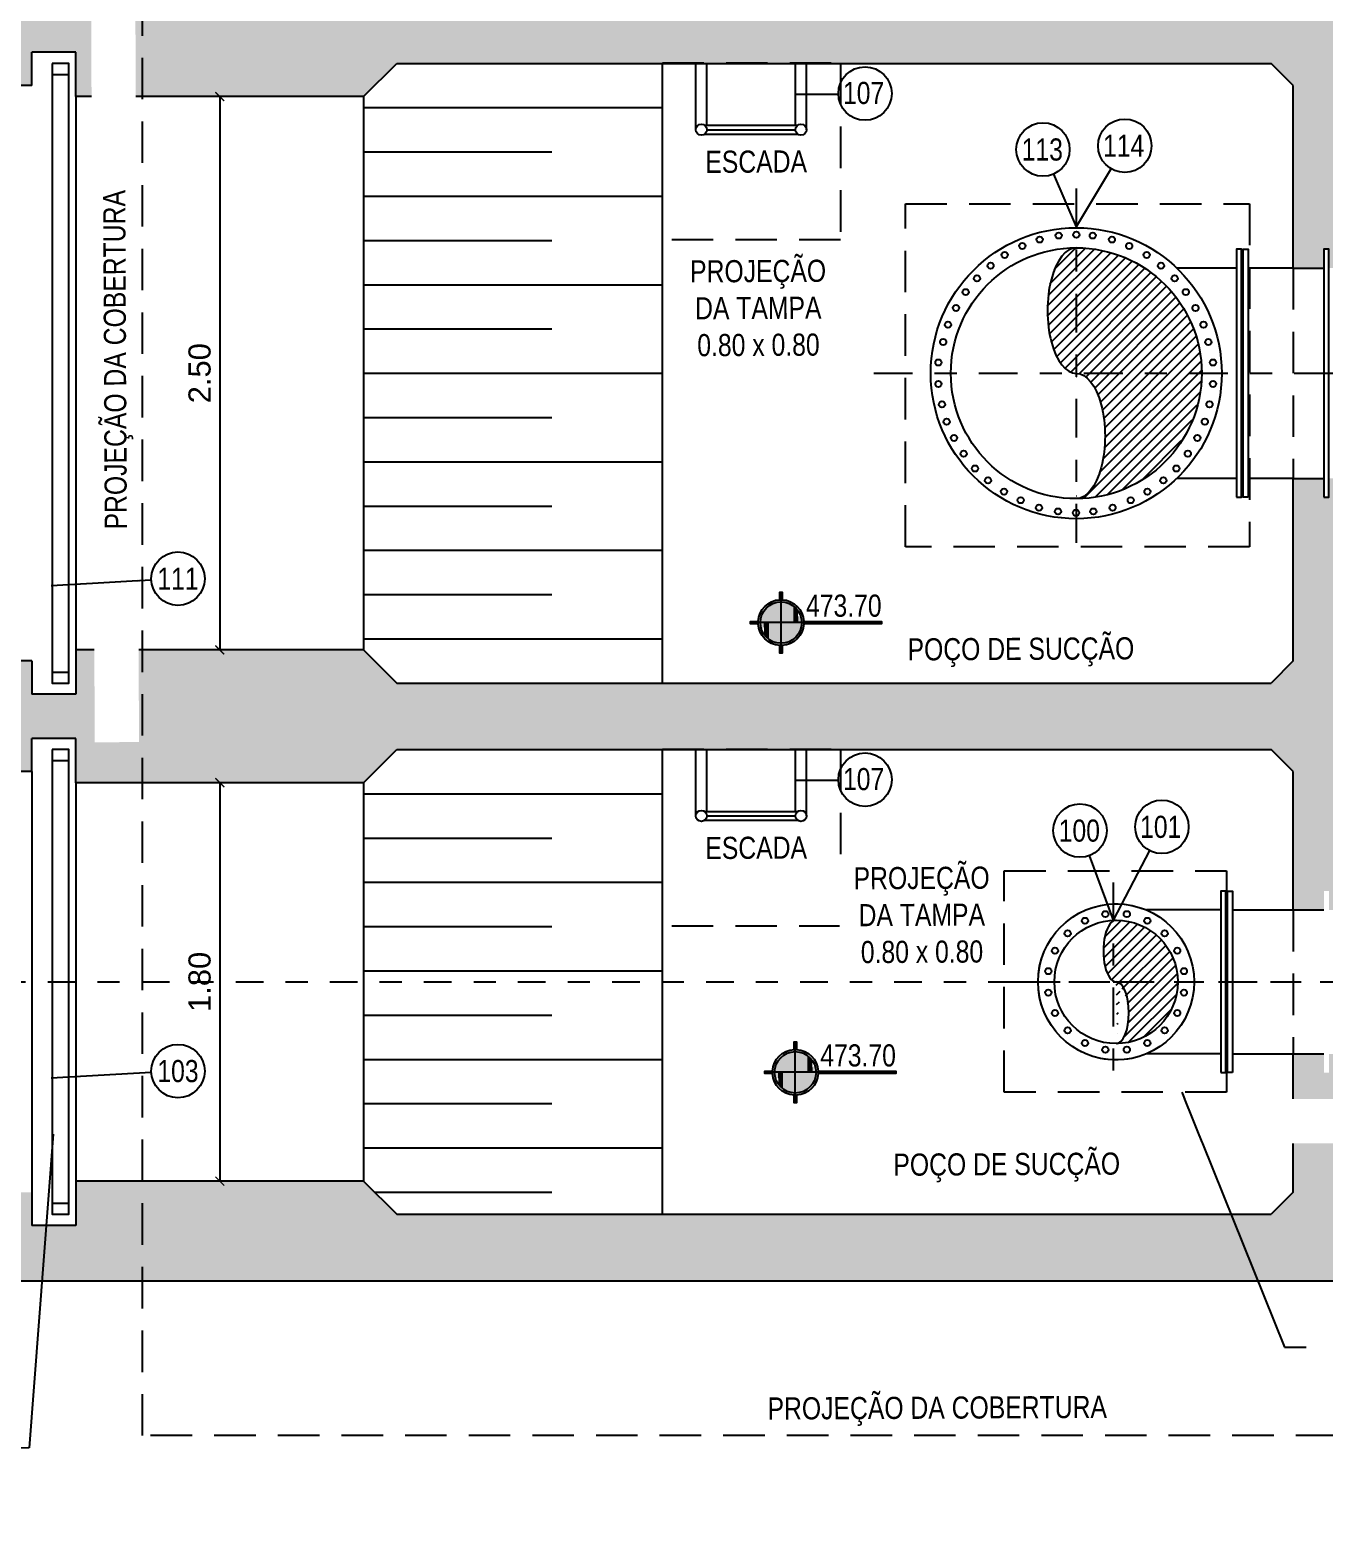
# Model space of a CAD drawing. Header units: feet. Extents: x 0 to 285175, y 0 to 9111378.
# Drawn here: x 285096.56 to 285102.41, y 9111365.27 to 9111372.08 of the extents above; entities that cross this region are included whole.
import ezdxf
from ezdxf import colors
from ezdxf.entities.mleader import LeaderData, LeaderLine
from ezdxf.enums import TextEntityAlignment as Align
from ezdxf.math import Vec2, Vec3

# ---------------------------------------------------------------- set-up
doc = ezdxf.new("R2010")
doc.units = ezdxf.units.FT
doc.header["$MEASUREMENT"] = 0
doc.linetypes.add('DASHDOT', pattern=[1, 0.5, -0.25, 0, -0.25])
doc.linetypes.add('HIDDEN', pattern=[0.375, 0.25, -0.125])
doc.layers.get('0').update_dxf_attribs({"linetype": 'CONTINUOUS'})
doc.layers.get('DEFPOINTS').update_dxf_attribs({"linetype": 'CONTINUOUS'})
for name, color, linetype in [('01', 1, 'CONTINUOUS'), ('01PROJ', 1, 'HIDDEN'), ('A-NIVEIS', 1, 'CONTINUOUS'), ('A-TEXTO', 2, 'CONTINUOUS'), ('EIXO', 1, 'DASHDOT'), ('H-SA-CONTORNO', 2, 'CONTINUOUS'), ('H-SA-DIM', 1, 'CONTINUOUS'), ('H-SA-EIXOS', 1, 'DASHDOT'), ('H-SA-ESTRUTURA (CORTE)', 5, 'CONTINUOUS'), ('H-SA-HTC CONCRETO', 253, 'CONTINUOUS'), ('H-SA-HTC ENCHIMENTO', 1, 'CONTINUOUS'), ('H-SA-TEXTO', 2, 'CONTINUOUS'), ('INDIC', 2, 'CONTINUOUS'), ('Top View-Ferro Fundido - JGS - K7(Esgoto)', 7, 'CONTINUOUS'), ('TUBULAÇÃO', 5, 'CONTINUOUS')]:
    doc.layers.add(name, color=color, linetype=linetype)
doc.styles.add('EGC_Arial_2.0mm', font='arial.ttf', dxfattribs={"width": 0.8, "height": 2})
doc.styles.get("Standard").update_dxf_attribs({"font": 'arial.ttf'})
doc.dimstyles.new('Copy of EGC_2.0mm', dxfattribs={"dimtxt": 0.1, "dimasz": 0.04, "dimexe": 0.04, "dimexo": 0.04, "dimgap": 0.04, "dimtad": 1, "dimzin": 1, "dimdsep": 46, "dimtxsty": 'Standard', "dimblk": 'ARCHTICK', "dimcen": 0, "dimclrd": 1, "dimclre": 1, "dimclrt": 2, "dimazin": 0, "dimtfac": 1, "dimtix": 1, "dimtmove": 1, "dimatfit": 3, "dimldrblk": 'NONE', "dimfxl": 0.002, "dimtolj": 1, "dimtzin": 0, "dimlwd": -1, "dimarcsym": 0})

# ---------------------------------------------------------------- blocks, each defined once
blk = doc.blocks.new('_ArchTick')
at = {"color": 0, "linetype": 'ByBlock', "const_width": 0.15}
blk.add_lwpolyline([(-0.5, -0.5), (0.5, 0.5)], dxfattribs=at)
blk = doc.blocks.new('*D1185')
at = {"layer": 'DEFPOINTS', "color": 0, "transparency": 16777216}
for p in [(285097.4176, 9111371.7792), (285097.4176, 9111369.2792), (285097.4176, 9111369.2792)]:
    blk.add_point(p, dxfattribs=at)
at = {"layer": 'H-SA-DIM', "color": 1, "transparency": 16777216}
blk.add_line((285097.4176, 9111371.7792), (285097.4176, 9111369.2792), dxfattribs=at)
at = {"layer": 'H-SA-DIM', "color": 1, "transparency": 16777216, "xscale": 0.04, "yscale": 0.04, "zscale": 0.04}
for p, rotation in [((285097.4176, 9111371.7792), 90), ((285097.4176, 9111369.2792), 270)]:
    blk.add_blockref('_ArchTick', p, dxfattribs=dict(at, rotation=rotation))
at = {"layer": 'H-SA-DIM', "color": 2, "transparency": 16777216, "insert": (285097.3266, 9111370.5292), "char_height": 0.1, "attachment_point": 5, "rotation": 90}
blk.add_mtext('\\A1;2.50', dxfattribs=at)
blk = doc.blocks.new('_None')
blk = doc.blocks.new('*D1201')
at = {"layer": 'DEFPOINTS', "color": 0, "transparency": 16777216}
for p in [(285097.4176, 9111368.6792), (285097.4176, 9111366.8792), (285097.4176, 9111366.8792)]:
    blk.add_point(p, dxfattribs=at)
at = {"layer": 'H-SA-DIM', "color": 1, "transparency": 16777216}
blk.add_line((285097.4176, 9111368.6792), (285097.4176, 9111366.8792), dxfattribs=at)
at = {"layer": 'H-SA-DIM', "color": 1, "transparency": 16777216, "xscale": 0.04, "yscale": 0.04, "zscale": 0.04}
for p, rotation in [((285097.4176, 9111368.6792), 90), ((285097.4176, 9111366.8792), 270)]:
    blk.add_blockref('_ArchTick', p, dxfattribs=dict(at, rotation=rotation))
at = {"layer": 'H-SA-DIM', "color": 2, "transparency": 16777216, "insert": (285097.3266, 9111367.7792), "char_height": 0.1, "attachment_point": 5, "rotation": 90}
blk.add_mtext('\\A1;1.80', dxfattribs=at)
blk = doc.blocks.new('*U1305')
at = {"true_color": 0xffffff}
h = blk.add_hatch(color=7, dxfattribs=at)
h.dxf.hatch_style = 1
edge = h.paths.add_edge_path()
edge.add_arc((0, 0), 2.07, 92.7623, 177.2377, ccw=False)
edge.add_line((-0.1, 2.07), (-0.1, 2.75))
edge.add_line((-0.1, 2.75), (0.1, 2.75))
edge.add_line((0.1, 2.75), (0.1, 2.07))
edge.add_arc((0, 0), 2.07, 2.7623, 87.2377, ccw=False)
edge.add_line((2.07, 0.1), (9.09, 0.1))
edge.add_line((9.09, 0.1), (9.09, -0.1))
edge.add_line((9.09, -0.1), (2.07, -0.1))
edge.add_arc((0, 0), 2.07, 272.7623, 357.2377, ccw=False)
edge.add_line((0.1, -2.07), (0.1, -2.75))
edge.add_line((0.1, -2.75), (-0.1, -2.75))
edge.add_line((-0.1, -2.75), (-0.1, -2.07))
edge.add_arc((0, 0), 2.07, 182.7623, 267.2377, ccw=False)
edge.add_line((-2.07, -0.1), (-2.75, -0.1))
edge.add_line((-2.75, -0.1), (-2.75, 0.1))
edge.add_line((-2.75, 0.1), (-2.07, 0.1))
for p, q in [((0, -2.75), (0, 2.75)), ((9.09, 0), (-2.75, 0))]:
    blk.add_line(p, q)
at = {"color": 7, "true_color": 0xffffff}
blk.add_lwpolyline([(-2.07, 0.1, -0.386246), (-0.1, 2.07), (-0.1, 2.75), (0.1, 2.75), (0.1, 2.07, -0.386246), (2.07, 0.1), (9.09, 0.1), (9.09, -0.1), (2.07, -0.1, -0.386246), (0.1, -2.07), (0.1, -2.75), (-0.1, -2.75), (-0.1, -2.07, -0.386246), (-2.07, -0.1), (-2.75, -0.1), (-2.75, 0.1)], format="xyb", close=True, dxfattribs=at)
blk.add_circle((0, 0), 1.87)
for points in [[(0, 1.87), (0, 0), (0.58, 1.78), (0.59, 0)], [(0.58, 1.78), (0.59, 0), (1.1, 1.52), (1.1, 0)], [(1.1, 1.52), (1.1, 0), (1.53, 1.08), (1.57, 0)], [(-1.79, -0.57), (0, 0), (-1.8, -0.54), (-1.88, 0)], [(-1.53, -1.08), (-1.57, 0), (-1.79, -0.57), (0, 0)], [(-1.1, -1.52), (-1.1, 0), (-1.53, -1.08), (-1.57, 0)], [(-0.58, -1.78), (-0.59, 0), (-1.1, -1.52), (-1.1, 0)], [(0, -1.88), (0, 0), (-0.58, -1.78), (-0.59, 0)], [(1.53, 1.08), (1.57, 0), (1.79, 0.57), (0, 0)], [(1.79, 0.57), (0, 0), (1.8, 0.54), (1.87, 0)]]:
    blk.add_solid(points)
at = {"layer": 'A-TEXTO', "color": 2, "style": 'EGC_Arial_2.0mm', "width": 0.8}
blk.add_attdef('000.00', text='', height=2, dxfattribs=at).set_placement((9.09, 0.53), align=Align.RIGHT)

msp = doc.modelspace()

# ---------------------------------------------------------------- hatches: boundary and pattern name
at = {"layer": '01'}
h = msp.add_hatch(dxfattribs=at)
h.set_pattern_fill('ANSI31', color=256, scale=0.01, style=0)
h.set_pattern_definition([(45, (285098.529524, 9111372.47002), (-0.02245064, 0.02245064), [])])
edge = h.paths.add_edge_path()
edge.add_ellipse((285101.2867, 9111370.8121), major_axis=(0, 0.2837), ratio=0.459777, start_angle=-0.40143, end_angle=180.40143)
edge.add_line((285101.2876, 9111370.5284), (285101.2876, 9111371.0958))
edge = h.paths.add_edge_path()
edge.add_line((285101.2876, 9111371.0958), (285101.2876, 9111370.5284))
edge.add_line((285101.2876, 9111370.5284), (285101.8543, 9111370.5293))
edge.add_arc((285101.2871, 9111370.5286), 0.5672, 0.06746, 89.94316)
edge = h.paths.add_edge_path()
edge.add_ellipse((285101.2874, 9111370.2454), major_axis=(0, 0.2829), ratio=0.460372, start_angle=180.11212, end_angle=359.88788, ccw=False)
edge.add_arc((285101.2799, 9111370.5369), 0.5744, 270.77016, 359.24045)
edge.add_line((285101.8543, 9111370.5293), (285101.2876, 9111370.5284))
h = msp.add_hatch(dxfattribs=at)
h.set_pattern_fill('ANSI31', color=256, scale=0.01, style=0)
h.set_pattern_definition([(45, (285098.709524, 9111369.720832), (-0.02245064, 0.02245064), [])])
edge = h.paths.add_edge_path()
edge.add_ellipse((285101.4707, 9111367.9184), major_axis=(-0.0018, 0.1397), ratio=0.429234, start_angle=1.15004, end_angle=175.34132)
edge.add_line((285101.4676, 9111367.7792), (285101.4676, 9111368.0581))
edge = h.paths.add_edge_path()
edge.add_line((285101.4676, 9111368.0581), (285101.4676, 9111367.7792))
edge.add_line((285101.4676, 9111367.7792), (285101.7465, 9111367.7792))
edge.add_arc((285101.4664, 9111367.778), 0.2801, 0.24152, 89.7519)
edge = h.paths.add_edge_path()
edge.add_ellipse((285101.4517, 9111367.6432), major_axis=(-0.0114, 0.144), ratio=0.499847, start_angle=184.31218, end_angle=338.38579, ccw=False)
edge.add_arc((285101.4649, 9111367.7816), 0.2816, 270.73088, 359.50378)
edge.add_line((285101.7465, 9111367.7792), (285101.4676, 9111367.7792))
at = {"layer": 'H-SA-HTC CONCRETO'}
h = msp.add_hatch(color=256, dxfattribs=at)
h.dxf.hatch_style = 1
h.paths.add_polyline_path([(285098.2176, 9111375.0292), (285101.2176, 9111375.0292), (285101.2176, 9111375.3292), (285097.0676, 9111375.3292), (285097.0676, 9111374.8792), (285098.0676, 9111374.8792)])
h.paths.add_polyline_path([(285101.2176, 9111372.2292), (285098.2176, 9111372.2292), (285098.0676, 9111372.3792), (285097.0676, 9111372.3792), (285097.0676, 9111371.7792), (285098.0676, 9111371.7792), (285098.2176, 9111371.9292), (285101.2176, 9111371.9292)])
h.paths.add_polyline_path([(285106.3676, 9111370.0542), (285106.2289, 9111370.0542), (285106.2289, 9111369.9692), (285106.2064, 9111369.9692), (285106.2064, 9111370.0542), (285106.0676, 9111370.0542), (285106.0676, 9111369.1292), (285105.2176, 9111369.1292), (285102.5676, 9111369.1292), (285102.5676, 9111369.9292), (285102.5676, 9111370.0542), (285102.4289, 9111370.0542), (285102.4289, 9111369.9692), (285102.4064, 9111369.9692), (285102.4064, 9111370.0542), (285102.2676, 9111370.0542), (285102.2676, 9111369.2292), (285102.1676, 9111369.1292), (285098.2176, 9111369.1292), (285098.0676, 9111369.2792), (285097.0676, 9111369.2792), (285097.0676, 9111368.6792), (285098.0676, 9111368.6792), (285098.2176, 9111368.8292), (285102.1676, 9111368.8292), (285102.2676, 9111368.7292), (285102.2676, 9111368.1042), (285102.4064, 9111368.1042), (285102.4064, 9111368.1892), (285102.4289, 9111368.1892), (285102.4289, 9111368.1042), (285102.5676, 9111368.1042), (285102.5676, 9111368.8292), (285103.4176, 9111368.8292), (285105.2176, 9111368.8292), (285106.0676, 9111368.8292), (285106.0676, 9111368.1042), (285106.2064, 9111368.1042), (285106.2064, 9111368.1892), (285106.2289, 9111368.1892), (285106.2289, 9111368.1042), (285106.3676, 9111368.1042)])
h.paths.add_polyline_path([(285100.4525, 9111366.7292), (285098.2176, 9111366.7292), (285098.0676, 9111366.8792), (285097.0676, 9111366.8792), (285097.0676, 9111366.4292), (285100.2966, 9111366.4292)])
h.paths.add_polyline_path([(285106.3676, 9111367.4542), (285106.2289, 9111367.4542), (285106.2289, 9111367.3692), (285106.2064, 9111367.3692), (285106.2064, 9111367.4542), (285106.0676, 9111367.4542), (285106.0676, 9111366.7292), (285105.2176, 9111366.7292), (285104.1747, 9111366.7292), (285104.0434, 9111366.4292), (285106.3676, 9111366.4292)])
h.paths.add_polyline_path([(285106.3676, 9111373.1542), (285106.2289, 9111373.1542), (285106.2289, 9111373.0692), (285106.2064, 9111373.0692), (285106.2064, 9111373.1542), (285106.0676, 9111373.1542), (285106.0676, 9111372.2292), (285105.2176, 9111372.2292), (285104.3176, 9111372.2292), (285104.3176, 9111371.9292), (285105.2176, 9111371.9292), (285106.0676, 9111371.9292), (285106.0676, 9111371.0042), (285106.2064, 9111371.0042), (285106.2064, 9111371.0892), (285106.2289, 9111371.0892), (285106.2289, 9111371.0042), (285106.3676, 9111371.0042)])
h.paths.add_polyline_path([(285104.3176, 9111372.2292), (285102.5676, 9111372.2292), (285102.5676, 9111373.0292), (285102.5676, 9111373.1542), (285102.4289, 9111373.1542), (285102.4289, 9111373.0692), (285102.4064, 9111373.0692), (285102.4064, 9111373.1542), (285102.2676, 9111373.1542), (285102.2676, 9111372.3292), (285102.1676, 9111372.2292), (285101.2176, 9111372.2292), (285101.2176, 9111371.9292), (285102.1676, 9111371.9292), (285102.2676, 9111371.8292), (285102.2676, 9111371.0042), (285102.4064, 9111371.0042), (285102.4064, 9111371.0892), (285102.4289, 9111371.0892), (285102.4289, 9111371.0042), (285102.5676, 9111371.0042), (285102.5676, 9111371.9292), (285103.4176, 9111371.9292), (285104.3176, 9111371.9292)])
h.paths.add_polyline_path([(285104.3176, 9111375.3292), (285101.2176, 9111375.3292), (285101.2176, 9111375.0292), (285102.1676, 9111375.0292), (285102.2676, 9111374.9292), (285102.2676, 9111374.1042), (285102.4064, 9111374.1042), (285102.4064, 9111374.1892), (285102.4289, 9111374.1892), (285102.4289, 9111374.1042), (285102.5676, 9111374.1042), (285102.5676, 9111375.0292), (285103.4176, 9111375.0292), (285104.3176, 9111375.0292)])
h.paths.add_polyline_path([(285106.3676, 9111375.3292), (285104.3176, 9111375.3292), (285104.3176, 9111375.0292), (285105.2176, 9111375.0292), (285106.0676, 9111375.0292), (285106.0676, 9111374.1042), (285106.2064, 9111374.1042), (285106.2064, 9111374.1892), (285106.2289, 9111374.1892), (285106.2289, 9111374.1042), (285106.3676, 9111374.1042)])
h.paths.add_polyline_path([(285096.5676, 9111375.0792), (285096.5676, 9111375.3292), (285092.2576, 9111375.3292), (285092.2576, 9111374.9292), (285095.1576, 9111374.9292), (285095.1576, 9111375.0792)])
h.paths.add_polyline_path([(285096.5536, 9111366.4292), (285096.5536, 9111366.6792), (285095.1576, 9111366.6792), (285095.1576, 9111366.8292), (285092.2576, 9111366.8292), (285092.2576, 9111366.4292)])
h.paths.add_polyline_path([(285096.5536, 9111366.8292), (285096.5536, 9111366.4292), (285097.0676, 9111366.4292), (285097.0676, 9111366.8792), (285096.7676, 9111366.8792), (285096.7676, 9111366.6792), (285096.5676, 9111366.6792), (285096.5676, 9111366.8292)])
h = msp.add_hatch(color=256, dxfattribs=at)
h.dxf.hatch_style = 1
h.paths.add_polyline_path([(285110.9676, 9111375.2177), (285110.9676, 9111375.3293), (285108.3676, 9111375.3293), (285108.3676, 9111374.2542), (285108.6676, 9111374.2542), (285108.6676, 9111375.0293), (285110.6676, 9111375.0293), (285110.6676, 9111374.891)])
h.paths.add_polyline_path([(285108.6676, 9111373.0042), (285108.3676, 9111373.0042), (285108.3676, 9111371.1542), (285108.6676, 9111371.1542)])
h.paths.add_polyline_path([(285110.9676, 9111373.0042), (285110.6676, 9111373.0042), (285110.6676, 9111371.1542), (285110.9676, 9111371.1542)])
h.paths.add_polyline_path([(285110.9676, 9111375.2177), (285110.6676, 9111374.891), (285110.6676, 9111374.2542), (285110.9676, 9111374.2542)], flags=17)
h.paths.add_polyline_path([(285110.9676, 9111369.9042), (285110.6676, 9111369.9042), (285110.6676, 9111368.2292), (285110.9676, 9111368.2292)])
h.paths.add_polyline_path([(285108.6676, 9111369.9042), (285108.3676, 9111369.9042), (285108.3676, 9111368.2292), (285108.6676, 9111368.2292)])
h.paths.add_polyline_path([(285110.9676, 9111367.3292), (285110.6676, 9111367.3292), (285110.6676, 9111366.0294), (285109.2153, 9111366.0294), (285108.9154, 9111366.0294), (285108.9153, 9111365.7294), (285110.9676, 9111365.7294)])
h.paths.add_polyline_path([(285108.6676, 9111367.3292), (285108.3676, 9111367.3292), (285108.3676, 9111365.7294), (285108.9153, 9111365.7294), (285108.9154, 9111366.0294), (285108.9153, 9111366.0294), (285108.6676, 9111366.0294)])
edge = h.paths.add_edge_path()
edge.add_line((285096.5676, 9111368.8792), (285096.5676, 9111369.0792))
edge.add_line((285096.5676, 9111369.0792), (285095.1576, 9111369.0792))
edge.add_line((285095.1576, 9111369.0792), (285095.1576, 9111369.2292))
edge.add_line((285095.1576, 9111369.2292), (285094.9176, 9111369.2292))
edge.add_arc((285094.9176, 9111369.0792), 0.15, 90, 180)
edge.add_line((285094.7676, 9111369.0792), (285094.7676, 9111368.8792))
edge.add_arc((285094.9176, 9111368.8792), 0.15, 180, 270)
edge.add_line((285094.9176, 9111368.7292), (285095.1576, 9111368.7292))
edge.add_line((285095.1576, 9111368.7292), (285095.1576, 9111368.8792))
edge.add_line((285095.1576, 9111368.8792), (285096.5676, 9111368.8792))
h.paths.add_polyline_path([(285096.5676, 9111369.0792), (285096.5676, 9111368.8792), (285096.7676, 9111368.8792), (285096.7676, 9111368.6792), (285097.0676, 9111368.6792), (285097.0676, 9111369.2792), (285096.7676, 9111369.2792), (285096.7676, 9111369.0792)])
h.paths.add_polyline_path([(285096.5676, 9111371.8292), (285095.1576, 9111371.8292)], flags=0)
h.paths.add_polyline_path([(285096.5676, 9111372.1792), (285096.5676, 9111371.9792), (285096.7676, 9111371.9792), (285096.7676, 9111371.7792), (285097.0676, 9111371.7792), (285097.0676, 9111372.3792), (285096.7676, 9111372.3792), (285096.7676, 9111372.1792)])
h.paths.add_polyline_path([(285096.5676, 9111375.3292), (285096.5676, 9111375.0792), (285096.7676, 9111375.0792), (285096.7676, 9111374.8792), (285097.0676, 9111374.8792), (285097.0676, 9111375.3292)])
h.paths.add_polyline_path([(285096.2576, 9111372.1792), (285096.2576, 9111372.3292), (285095.1576, 9111372.3292), (285095.1576, 9111372.1792)])
h.paths.add_polyline_path([(285096.4576, 9111372.3292), (285096.4576, 9111372.1792), (285096.5676, 9111372.1792), (285096.5676, 9111372.3292)])
edge = h.paths.add_edge_path()
edge.add_line((285096.2576, 9111371.8292), (285096.2576, 9111371.9792))
edge.add_line((285096.2576, 9111371.9792), (285096.4576, 9111371.9792))
edge.add_line((285096.4576, 9111371.9792), (285096.4576, 9111371.8292))
edge.add_line((285096.4576, 9111371.8292), (285096.5676, 9111371.8292))
edge.add_line((285096.5676, 9111371.8292), (285096.5676, 9111372.1792))
edge.add_line((285096.5676, 9111372.1792), (285095.1576, 9111372.1792))
edge.add_line((285095.1576, 9111372.1792), (285095.1576, 9111372.3292))
edge.add_line((285095.1576, 9111372.3292), (285094.9176, 9111372.3292))
edge.add_arc((285094.9176, 9111372.1792), 0.15, 90, 180)
edge.add_line((285094.7676, 9111372.1792), (285094.7676, 9111371.9792))
edge.add_arc((285094.9176, 9111371.9792), 0.15, 180, 270)
edge.add_line((285094.9176, 9111371.8292), (285096.2576, 9111371.8292))
h.paths.add_polyline_path([(285096.4576, 9111368.8792), (285096.4576, 9111368.7292), (285096.5676, 9111368.7292), (285096.5676, 9111368.8792)])
h.paths.add_polyline_path([(285096.2576, 9111368.7292), (285096.2576, 9111368.8792), (285095.1576, 9111368.8792), (285095.1576, 9111368.7292)])
h.paths.add_polyline_path([(285096.4576, 9111369.2292), (285096.4576, 9111369.0792), (285096.5676, 9111369.0792), (285096.5676, 9111369.2292)])
h.paths.add_polyline_path([(285096.2576, 9111369.0792), (285096.2576, 9111369.2292), (285095.1576, 9111369.2292), (285095.1576, 9111369.0792)])
h.paths.add_polyline_path([(285096.2576, 9111366.6792), (285096.2576, 9111366.8292), (285095.1576, 9111366.8292), (285095.1576, 9111366.6792)])
h.paths.add_polyline_path([(285096.4576, 9111366.8292), (285096.4576, 9111366.6792), (285096.5536, 9111366.6792), (285096.5536, 9111366.8292)])
h.paths.add_polyline_path([(285096.4576, 9111375.0792), (285096.4576, 9111374.9292), (285096.5676, 9111374.9292), (285096.5676, 9111375.0792)])
h.paths.add_polyline_path([(285096.2576, 9111374.9292), (285096.2576, 9111375.0792), (285095.1576, 9111375.0792), (285095.1576, 9111374.9292)])
h = msp.add_hatch(color=256, dxfattribs=at)
h.dxf.hatch_style = 1
h.paths.add_polyline_path([(285104.1747, 9111366.7292), (285102.5676, 9111366.7292), (285102.5676, 9111367.1792), (285102.5676, 9111367.4542), (285102.4289, 9111367.4542), (285102.4289, 9111367.369), (285102.4064, 9111367.369), (285102.4064, 9111367.4542), (285102.2676, 9111367.4542), (285102.2676, 9111366.8292), (285102.1676, 9111366.7292), (285100.4525, 9111366.7292), (285100.2966, 9111366.4292), (285104.0434, 9111366.4292)])

# ---------------------------------------------------------------- linework, layer by layer
at = {"color": 251}
for p, q in [((285098.0676, 9111371.7292), (285098.0676, 9111370.1292)), ((285098.0676, 9111368.6292), (285098.0676, 9111367.0292))]:
    msp.add_line(p, q, dxfattribs=at)
at = {"color": 1, "lineweight": 0}
for p, q in [((285101.9411, 9111368.1042), (285101.9411, 9111368.1892)), ((285101.9411, 9111368.1892), (285101.9636, 9111368.1892)), ((285101.9636, 9111368.1892), (285101.9636, 9111368.1452)), ((285101.9636, 9111368.1452), (285101.9676, 9111368.1452)), ((285101.9676, 9111368.1452), (285101.9676, 9111367.4132)), ((285101.6043, 9111368.1042), (285101.9411, 9111368.1042)), ((285101.9411, 9111367.4542), (285101.6043, 9111367.4542)), ((285101.9411, 9111367.3692), (285101.9411, 9111367.4542)), ((285101.9636, 9111367.3692), (285101.9411, 9111367.3692))]:
    msp.add_line(p, q, dxfattribs=at)
for centre, radius, start, end in [((285101.4676, 9111367.7792), 0.3526, 67.19699, 180), ((285101.3269, 9111368.0554), 0.014, 0, 180), ((285101.3269, 9111368.0554), 0.014, 180, 0), ((285101.4191, 9111368.0854), 0.014, 0, 180), ((285101.4191, 9111368.0854), 0.014, 180, 0), ((285101.2484, 9111367.9984), 0.014, 0, 180), ((285101.2484, 9111367.9984), 0.014, 180, 0), ((285101.1914, 9111367.9199), 0.014, 0, 180), ((285101.1914, 9111367.9199), 0.014, 180, 0), ((285101.1614, 9111367.8277), 0.014, 0, 180), ((285101.4676, 9111367.7792), 0.3526, 180, 292.80301), ((285101.1614, 9111367.8277), 0.014, 180, 0), ((285101.1614, 9111367.7307), 0.014, 0, 180), ((285101.1614, 9111367.7307), 0.014, 180, 0)]:
    msp.add_arc(centre, radius, start, end, dxfattribs=at)
at = {"color": 5, "lineweight": 0}
for start, end in [(0, 180), (180, 0)]:
    msp.add_arc((285101.4676, 9111367.7792), 0.2789, start, end, dxfattribs=at)
at = {"layer": '01', "color": 1}
for centre in [(285101.0438, 9111371.1042), (285101.122, 9111371.1331), (285101.2083, 9111371.1512), (285101.2882, 9111371.155), (285101.3622, 9111371.1512), (285101.4485, 9111371.1331), (285101.5267, 9111371.1042), (285100.9644, 9111371.0636), (285101.6061, 9111371.0636), (285100.8387, 9111370.9579), (285100.9002, 9111371.0151), (285101.6704, 9111371.0151), (285100.7879, 9111370.8956), (285101.7827, 9111370.8956), (285100.7442, 9111370.8239), (285101.8264, 9111370.8239), (285100.708, 9111370.7484), (285101.8625, 9111370.7484), (285100.6862, 9111370.6699), (285100.6649, 9111370.5777), (285100.6649, 9111370.4807), (285100.6809, 9111370.3884), (285100.702, 9111370.31), (285101.8685, 9111370.31), (285100.7354, 9111370.2367), (285101.8351, 9111370.2367), (285100.7788, 9111370.1654), (285101.7917, 9111370.1654), (285100.8302, 9111370.0987), (285101.7403, 9111370.0987), (285100.8892, 9111370.0451), (285101.6814, 9111370.0451), (285100.9611, 9111369.9944), (285101.0366, 9111369.9555), (285101.5339, 9111369.9555), (285101.6094, 9111369.9944), (285101.1189, 9111369.9217), (285101.2055, 9111369.9047), (285101.2862, 9111369.8984), (285101.365, 9111369.9047), (285101.4516, 9111369.9217), (285101.3269, 9111368.0554), (285101.4191, 9111368.0854), (285101.5161, 9111368.0854), (285101.6084, 9111368.0554), (285101.2484, 9111367.9984), (285101.6868, 9111367.9984), (285101.1914, 9111367.9199), (285101.7438, 9111367.9199), (285101.1614, 9111367.8277), (285101.7738, 9111367.8277), (285101.1614, 9111367.7307), (285101.7738, 9111367.7307), (285101.1914, 9111367.6384), (285101.7438, 9111367.6384), (285101.2484, 9111367.56), (285101.6868, 9111367.56), (285101.3269, 9111367.503), (285101.6084, 9111367.503), (285101.4191, 9111367.473), (285101.5161, 9111367.473)]:
    msp.add_circle(centre, 0.014, dxfattribs=at)
at = {"layer": '01'}
for centre, major_axis, ratio, start_param, end_param in [((285101.2876, 9111370.8121), (0, 0.2837), 0.458159, 0, 3.141593), ((285101.4676, 9111367.9186), (0, 0.1394), 0.413202, 0, 3.141593), ((285101.4676, 9111367.6397), (0, 0.1395), 0.41304, 3.141593, 6.283185)]:
    msp.add_ellipse(centre, major_axis=major_axis, ratio=ratio, start_param=start_param, end_param=end_param, dxfattribs=at)
at = {"layer": '01', "extrusion": (0, 0, -1)}
msp.add_ellipse((285101.2876, 9111370.2454), major_axis=(0, 0.2829), ratio=0.459472, start_param=0, end_param=3.141593, dxfattribs=at)
at = {"layer": '01PROJ', "color": 1, "ltscale": 25}
for p, q in [((285102.2676, 9111368.1042), (285102.4064, 9111368.1042)), ((285102.2676, 9111367.4542), (285102.4064, 9111367.4542))]:
    msp.add_line(p, q, dxfattribs=at)
at = {"layer": 'EIXO', "ltscale": 0.35}
for p, q in [((285100.3723, 9111370.5293), (285116.5525, 9111370.5295)), ((285100.9796, 9111367.7792), (285108.6676, 9111367.7793))]:
    msp.add_line(p, q, dxfattribs=at)
for points in [[(285101.2876, 9111371.3634), (285101.2876, 9111369.6933)], [(285101.4541, 9111368.2282), (285101.4541, 9111367.3222)]]:
    msp.add_lwpolyline(points, dxfattribs=at)
at = {"layer": 'H-SA-CONTORNO', "color": 1, "linetype": 'HIDDEN', "ltscale": 0.75}
for p, q in [((285097.0676, 9111365.7292), (285097.0676, 9111376.0292)), ((285102.2676, 9111371.0042), (285102.2676, 9111370.0542)), ((285102.2676, 9111368.1042), (285102.2676, 9111367.4542)), ((285107.0676, 9111365.7292), (285097.0676, 9111365.7292))]:
    msp.add_line(p, q, dxfattribs=at)
at = {"layer": 'H-SA-CONTORNO', "ltscale": 0.75}
for p, q in [((285099.4176, 9111369.1292), (285099.4176, 9111371.9292)), ((285096.6597, 9111371.8792), (285096.7347, 9111371.8792)), ((285096.7676, 9111371.7792), (285096.7676, 9111369.2792)), ((285098.0676, 9111371.7792), (285098.0676, 9111369.2792)), ((285096.6597, 9111369.1792), (285096.7347, 9111369.1792)), ((285099.4176, 9111366.7292), (285099.4176, 9111368.8292)), ((285096.6597, 9111368.7792), (285096.7347, 9111368.7792)), ((285096.7676, 9111368.6792), (285096.7676, 9111366.8792)), ((285098.0676, 9111368.6792), (285098.0676, 9111366.8792)), ((285096.6597, 9111366.7792), (285096.7347, 9111366.7792))]:
    msp.add_line(p, q, dxfattribs=at)
at = {"layer": 'H-SA-CONTORNO'}
for points in [[(285096.6597, 9111371.9292), (285096.6597, 9111369.1292), (285096.7347, 9111369.1292), (285096.7347, 9111371.9292)], [(285096.6597, 9111368.8292), (285096.6597, 9111366.7292), (285096.7347, 9111366.7292), (285096.7347, 9111368.8292)]]:
    msp.add_lwpolyline(points, close=True, dxfattribs=at)
at = {"layer": 'H-SA-CONTORNO', "color": 1, "linetype": 'HIDDEN', "ltscale": 0.75}
msp.add_lwpolyline([(285100.5158, 9111371.2951), (285102.0704, 9111371.2951), (285102.0704, 9111369.7454), (285100.5158, 9111369.7454)], close=True, dxfattribs=at)
at = {"layer": 'H-SA-EIXOS', "ltscale": 0.25}
msp.add_lwpolyline([(285079.427, 9111371.1615), (285093.2398, 9111371.1615), (285093.2398, 9111367.7792), (285119.2936, 9111367.7795)], dxfattribs=at)
at = {"layer": 'H-SA-ESTRUTURA (CORTE)'}
for p, q in [((285096.7676, 9111371.9792), (285096.5676, 9111371.9792)), ((285096.5676, 9111371.8292), (285096.5676, 9111371.9792)), ((285096.7676, 9111371.7792), (285096.7676, 9111371.9792)), ((285098.0676, 9111371.7792), (285098.2176, 9111371.9292)), ((285098.2176, 9111371.9292), (285102.1676, 9111371.9292)), ((285102.2676, 9111371.8292), (285102.1676, 9111371.9292)), ((285096.5676, 9111371.8292), (285096.4576, 9111371.8292)), ((285102.2676, 9111371.0042), (285102.2676, 9111371.8292)), ((285098.0676, 9111371.7792), (285096.7676, 9111371.7792)), ((285102.2676, 9111369.2292), (285102.2676, 9111370.0542)), ((285098.0676, 9111369.2792), (285096.7676, 9111369.2792)), ((285096.7676, 9111369.2792), (285096.7676, 9111369.0792)), ((285098.0676, 9111369.2792), (285098.2176, 9111369.1292)), ((285096.5676, 9111369.2292), (285096.4576, 9111369.2292)), ((285096.5676, 9111369.2292), (285096.5676, 9111369.0792)), ((285102.2676, 9111369.2292), (285102.1676, 9111369.1292)), ((285096.7676, 9111369.0792), (285096.5676, 9111369.0792)), ((285098.2176, 9111369.1292), (285102.1676, 9111369.1292)), ((285096.7676, 9111368.8792), (285096.5676, 9111368.8792)), ((285096.5676, 9111368.7292), (285096.5676, 9111368.8792)), ((285096.7676, 9111368.6792), (285096.7676, 9111368.8792)), ((285098.0676, 9111368.6792), (285098.2176, 9111368.8292)), ((285098.2176, 9111368.8292), (285102.1676, 9111368.8292)), ((285102.2676, 9111368.7292), (285102.1676, 9111368.8292)), ((285096.5676, 9111368.7292), (285096.4576, 9111368.7292)), ((285102.2676, 9111368.1042), (285102.2676, 9111368.7292)), ((285098.0676, 9111368.6792), (285096.7676, 9111368.6792)), ((285102.2676, 9111366.8292), (285102.2676, 9111367.4542)), ((285096.5676, 9111366.8292), (285096.5676, 9111366.6792)), ((285098.0676, 9111366.8792), (285096.7676, 9111366.8792)), ((285096.7676, 9111366.8792), (285096.7676, 9111366.6792)), ((285098.0676, 9111366.8792), (285098.2176, 9111366.7292)), ((285102.2676, 9111366.8292), (285102.1676, 9111366.7292)), ((285096.7676, 9111366.6792), (285096.5676, 9111366.6792)), ((285098.2176, 9111366.7292), (285102.1676, 9111366.7292)), ((285094.8077, 9111366.4292), (285106.3676, 9111366.4292))]:
    msp.add_line(p, q, dxfattribs=at)
at = {"layer": 'H-SA-HTC ENCHIMENTO'}
for p, q in [((285098.0676, 9111371.7292), (285099.4176, 9111371.7292)), ((285098.0676, 9111371.5292), (285098.9176, 9111371.5292)), ((285098.0676, 9111371.3292), (285099.4176, 9111371.3292)), ((285098.0676, 9111371.1292), (285098.9176, 9111371.1292)), ((285098.0676, 9111370.9292), (285099.4176, 9111370.9292)), ((285098.0676, 9111370.7292), (285098.9176, 9111370.7292)), ((285098.0676, 9111370.5292), (285099.4176, 9111370.5292)), ((285098.0676, 9111370.3292), (285098.9176, 9111370.3292)), ((285098.0676, 9111370.1292), (285099.4176, 9111370.1292)), ((285098.0676, 9111369.9292), (285098.9176, 9111369.9292)), ((285098.0676, 9111369.7292), (285099.4176, 9111369.7292)), ((285098.0676, 9111369.5292), (285098.9176, 9111369.5292)), ((285098.0676, 9111369.3292), (285099.4176, 9111369.3292)), ((285098.0676, 9111368.6292), (285099.4128, 9111368.6292)), ((285098.0676, 9111368.4292), (285098.9176, 9111368.4292)), ((285098.0676, 9111368.2292), (285099.4128, 9111368.2292)), ((285098.0676, 9111368.0292), (285098.9176, 9111368.0292)), ((285098.0676, 9111367.8292), (285099.4128, 9111367.8292)), ((285098.0676, 9111367.6292), (285098.9176, 9111367.6292)), ((285098.0676, 9111367.4292), (285099.4128, 9111367.4292)), ((285098.0676, 9111367.2292), (285098.9176, 9111367.2292)), ((285098.0676, 9111367.0292), (285099.4128, 9111367.0292)), ((285098.1176, 9111366.8292), (285098.9176, 9111366.8292))]:
    msp.add_line(p, q, dxfattribs=at)
at = {"layer": 'INDIC', "color": 1, "linetype": 'Continuous'}
for p, q in [((285100.2126, 9111371.7892), (285100.0187, 9111371.7892)), ((285101.4449, 9111371.4534), (285101.2868, 9111371.1899)), ((285101.1845, 9111371.429), (285101.2868, 9111371.1899))]:
    msp.add_line(p, q, dxfattribs=at)
for centre in [(285100.3332, 9111371.7929), (285101.1371, 9111371.54), (285101.507, 9111371.557), (285097.2285, 9111369.6008)]:
    msp.add_circle(centre, 0.1207, dxfattribs=at)
at = {"layer": 'Top View-Ferro Fundido - JGS - K7(Esgoto)', "color": 1, "linetype": 'ByBlock', "lineweight": -2}
for p, q in [((285099.5687, 9111371.6292), (285099.5687, 9111371.9292)), ((285099.6187, 9111371.6492), (285099.6187, 9111371.9292)), ((285100.0187, 9111371.6492), (285100.0187, 9111371.9292)), ((285100.0687, 9111371.6292), (285100.0687, 9111371.9292)), ((285099.6087, 9111371.6492), (285100.0287, 9111371.6492)), ((285099.6087, 9111371.6092), (285100.0287, 9111371.6092)), ((285099.6187, 9111371.6292), (285100.0187, 9111371.6292)), ((285102.0111, 9111371.0042), (285101.7422, 9111371.0042)), ((285102.2676, 9111371.0042), (285102.0641, 9111371.0042)), ((285102.2676, 9111371.0042), (285102.4064, 9111371.0042)), ((285102.0111, 9111370.0542), (285101.7422, 9111370.0542)), ((285102.2676, 9111370.0542), (285102.0641, 9111370.0542)), ((285102.2676, 9111370.0542), (285102.4064, 9111370.0542)), ((285099.5687, 9111368.5292), (285099.5687, 9111368.8292)), ((285099.6187, 9111368.5492), (285099.6187, 9111368.8292)), ((285100.0187, 9111368.5492), (285100.0187, 9111368.8292)), ((285100.0687, 9111368.5292), (285100.0687, 9111368.8292)), ((285099.6087, 9111368.5492), (285100.0287, 9111368.5492)), ((285099.6187, 9111368.5292), (285100.0187, 9111368.5292)), ((285099.6087, 9111368.5092), (285100.0287, 9111368.5092)), ((285101.9411, 9111368.1042), (285101.6043, 9111368.1042)), ((285101.9941, 9111368.1042), (285102.2676, 9111368.1042)), ((285101.9411, 9111367.4542), (285101.6043, 9111367.4542)), ((285101.9941, 9111367.4542), (285102.2676, 9111367.4542))]:
    msp.add_line(p, q, dxfattribs=at)
for points in [[(285102.0111, 9111369.9692), (285102.0336, 9111369.9692), (285102.0336, 9111371.0892), (285102.0111, 9111371.0892)], [(285102.0641, 9111369.9692), (285102.0416, 9111369.9692), (285102.0416, 9111371.0892), (285102.0641, 9111371.0892)], [(285102.4064, 9111369.9692), (285102.4289, 9111369.9692), (285102.4289, 9111371.0892), (285102.4064, 9111371.0892)], [(285101.9411, 9111367.3692), (285101.9636, 9111367.3692), (285101.9636, 9111368.1892), (285101.9411, 9111368.1892)], [(285101.9941, 9111367.3692), (285101.9716, 9111367.3692), (285101.9716, 9111368.1892), (285101.9941, 9111368.1892)]]:
    msp.add_lwpolyline(points, close=True, dxfattribs=at)
for points in [[(285102.0336, 9111370.0132), (285102.0376, 9111370.0132), (285102.0376, 9111371.0452), (285102.0336, 9111371.0452)], [(285102.0416, 9111370.0132), (285102.0376, 9111370.0132), (285102.0376, 9111371.0452), (285102.0416, 9111371.0452)], [(285101.9636, 9111367.4132), (285101.9676, 9111367.4132), (285101.9676, 9111368.1452), (285101.9636, 9111368.1452)], [(285101.9716, 9111367.4132), (285101.9676, 9111367.4132), (285101.9676, 9111368.1452), (285101.9716, 9111368.1452)]]:
    msp.add_lwpolyline(points, dxfattribs=at)
for centre, radius in [((285099.5937, 9111371.6292), 0.025), ((285100.0437, 9111371.6292), 0.025), ((285101.2876, 9111370.5292), 0.6574), ((285101.7319, 9111370.9579), 0.014), ((285101.8843, 9111370.6699), 0.014), ((285101.9056, 9111370.5777), 0.014), ((285101.9056, 9111370.4807), 0.014), ((285101.8896, 9111370.3884), 0.014), ((285099.5937, 9111368.5292), 0.025), ((285100.0437, 9111368.5292), 0.025), ((285101.4676, 9111367.7792), 0.3526)]:
    msp.add_circle(centre, radius, dxfattribs=at)
at = {"layer": 'TUBULAÇÃO'}
for centre, radius in [((285101.2876, 9111370.5292), 0.5667), ((285101.4676, 9111367.7792), 0.2789)]:
    msp.add_circle(centre, radius, dxfattribs=at)

# ---------------------------------------------------------------- block references
at = {"layer": 'A-NIVEIS', "xscale": 0.05, "yscale": 0.05, "zscale": 0.05}
for p in [(285099.9536, 9111369.4025), (285100.0181, 9111367.3707)]:
    msp.add_blockref('*U1305', p, dxfattribs=at).add_auto_attribs({'000.00': '473.70'})

# ---------------------------------------------------------------- texts
at = {"layer": 'INDIC', "color": 2, "style": 'EGC_Arial_2.0mm', "width": 0.8}
for s, p in [('107', (285100.3267, 9111371.7955)), ('113', (285101.1341, 9111371.54)), ('114', (285101.5019, 9111371.557)), ('111', (285097.2285, 9111369.6008))]:
    msp.add_text(s, height=0.1, dxfattribs=at).set_placement(p, align=Align.MIDDLE_CENTER)

# ---------------------------------------------------------------- dimensions: what is measured, and where the dimension line sits
at = {"layer": 'H-SA-DIM'}
for base, p1, p2, picture, middle in [((285097.4176, 9111369.2792), (285097.4176, 9111371.7792), (285097.4176, 9111369.2792), '*D1185', (285097.3266, 9111370.5292)), ((285097.4176, 9111366.8792), (285097.4176, 9111368.6792), (285097.4176, 9111366.8792), '*D1201', (285097.3266, 9111367.7792))]:
    dim = msp.add_linear_dim(base=base, p1=p1, p2=p2, angle=90, dimstyle='Copy of EGC_2.0mm', dxfattribs=at)
    dim.commit()
    dim.dimension.update_dxf_attribs({"geometry": picture, "text_midpoint": middle})

# ---------------------------------------------------------------- next in the draw order: texts
at = {"layer": 'H-SA-TEXTO', "color": 2, "char_height": 0.1, "attachment_point": 2, "style": 'EGC_Arial_2.0mm', "bg_fill": 2}
for s, insert, width, rotation in [('PROJEÇÃO DA COBERTURA', (285096.894, 9111370.5899), 3.355817, 90.2869), ('ESCADA', (285099.841, 9111371.5353), 0.505713, 0.2869), ('POÇO DE SUCÇÃO', (285100.9732, 9111367.0058), 1.090823, 0.2869), ('PROJEÇÃO DA COBERTURA', (285100.6591, 9111365.9055), 3.355817, 0.2869)]:
    msp.add_mtext(s, dxfattribs=dict(at, insert=insert, width=width, rotation=rotation))
at = {"layer": 'H-SA-TEXTO', "color": 2, "insert": (285099.8497, 9111371.0407), "char_height": 0.1, "width": 0.742085, "attachment_point": 2, "rotation": 0.2869, "style": 'EGC_Arial_2.0mm', "bg_fill": 3, "box_fill_scale": 1, "bg_fill_color": 256, "bg_fill_transparency": 0}
msp.add_mtext('PROJEÇÃO DA TAMPA 0.80 x 0.80', dxfattribs=at)

# ---------------------------------------------------------------- next in the draw order: leaders
at = {"layer": 'H-SA-TEXTO'}
ml = msp.add_multileader_mtext('Standard', dxfattribs=at)
ml.set_content('COMPORTA ENSECADEIRA', color=2, style='EGC_Arial_2.0mm')
ml.set_leader_properties(color=1, linetype='ByLayer', lineweight=-1)
ml.set_arrow_properties(name='NONE')
ml.build(insert=Vec2(0, 0))
ml.multileader.update_dxf_attribs({"text_left_attachment_type": 2, "text_right_attachment_type": 2, "dogleg_length": 1.9819, "arrow_head_size": 0.075, "scale": 0.05})
ctx = ml.context
ctx.base_point, ctx.scale, ctx.char_height, ctx.arrow_head_size, ctx.landing_gap_size, ctx.plane_origin, ctx.plane_x_axis, ctx.plane_y_axis = Vec3(285094.8853, 9111365.6653), 0.05, 0.1, 0.075, 0.05, Vec3(285172.1939, 9111365.9153), Vec3(0.999987, 0.005007), Vec3(-0.005007, 0.999987)
ctx.left_attachment, ctx.right_attachment, ctx.text_align_type = 2, 2, 1
notes = []
notes.append((ctx, [(1, (1, 1, 0), (285096.5569, 9111365.6737), (-0.999987, -0.005007), 0.0991, [(0, [(285096.6649, 9111367.0911)], 0, [])])]))
ctx.mtext.insert, ctx.mtext.text_direction, ctx.mtext.rotation, ctx.mtext.width, ctx.mtext.defined_height, ctx.mtext.alignment, ctx.mtext.flow_direction = Vec3(285095.6713, 9111365.721), Vec3(0.999987, 0.005007), 0.005007, 1.486017, 0.8915, 2, 5
ctx.mtext.has_bg_fill, ctx.mtext.bg_color, ctx.mtext.bg_scale_factor, ctx.mtext.bg_transparency, ctx.mtext.use_window_bg_color = 1, -1073741824, 1, 0, 1
for ctx, leaders in notes:
    for number, flags, end, landing, length, lines in leaders:
        leader = LeaderData()
        leader.index, (leader.has_last_leader_line, leader.has_dogleg_vector, leader.attachment_direction) = number, flags
        leader.last_leader_point, leader.dogleg_vector, leader.dogleg_length = Vec3(end), Vec3(landing), length
        for number, points, colour, breaks in lines:
            line = LeaderLine()
            line.index, line.vertices, line.color, line.breaks = number, Vec3.list(points), colors.encode_raw_color(colour), breaks
            leader.lines.append(line)
        ctx.leaders.append(leader)

# ---------------------------------------------------------------- next in the draw order: linework, layer by layer
at = {"layer": 'H-SA-CONTORNO', "ltscale": 0.75}
msp.add_line((285096.5676, 9111368.7292), (285096.5676, 9111366.8292), dxfattribs=at)
at = {"layer": 'H-SA-CONTORNO', "color": 1, "linetype": 'HIDDEN', "ltscale": 0.75}
msp.add_lwpolyline([(285099.4176, 9111371.931), (285100.2223, 9111371.931), (285100.2223, 9111371.1313), (285099.4176, 9111371.1313)], close=True, dxfattribs=at)
at = {"layer": 'INDIC', "color": 1, "linetype": 'Continuous'}
msp.add_line((285097.1079, 9111369.5941), (285096.656, 9111369.5691), dxfattribs=at)

# ---------------------------------------------------------------- next in the draw order: texts
at = {"layer": 'H-SA-TEXTO', "color": 2, "insert": (285103.188, 9111367.0943), "char_height": 0.1, "width": 3.355817, "attachment_point": 8, "rotation": 359.7131, "style": 'EGC_Arial_2.0mm', "bg_fill": 2}
msp.add_mtext('ESCADA', dxfattribs=at)

# ---------------------------------------------------------------- next in the draw order: leaders
at = {"layer": 'H-SA-TEXTO'}
ml = msp.add_multileader_mtext('Standard', dxfattribs=at)
ml.set_content('CANAL CS21A-TRECHO 1', color=2, style='EGC_Arial_2.0mm')
ml.set_leader_properties(color=1, linetype='ByLayer', lineweight=-1)
ml.set_arrow_properties(name='NONE')
ml.build(insert=Vec2(0, 0))
ml.multileader.update_dxf_attribs({"text_left_attachment_type": 2, "text_right_attachment_type": 2, "dogleg_length": 1.9819, "arrow_head_size": 0.075, "scale": 0.05})
ctx = ml.context
ctx.base_point, ctx.scale, ctx.char_height, ctx.arrow_head_size, ctx.landing_gap_size, ctx.plane_origin, ctx.plane_x_axis, ctx.plane_y_axis = Vec3(285160.9317, 9111368.2089), 0.05, 0.1, 0.075, 0.05, Vec3(285098.0095, 9111752.4827), Vec3(-0.005007, 0.999987), Vec3(-0.999987, -0.005007)
ctx.left_attachment, ctx.right_attachment, ctx.text_align_type = 2, 2, 1
notes = []
notes.append((ctx, [(0, (0, 0, 0), (0, 0), (1, 0), 1, [])]))
ctx.mtext.insert, ctx.mtext.text_direction, ctx.mtext.rotation, ctx.mtext.width, ctx.mtext.defined_height, ctx.mtext.alignment, ctx.mtext.flow_direction = Vec3(285160.8763, 9111368.9256), Vec3(-0.005007, 0.999987), 1.575804, 1.426802, 0.2824, 2, 5
ctx.mtext.has_bg_fill, ctx.mtext.bg_color, ctx.mtext.bg_scale_factor, ctx.mtext.bg_transparency, ctx.mtext.use_window_bg_color = 1, -1073741824, 1, 0, 1
for ctx, leaders in notes:
    for number, flags, end, landing, length, lines in leaders:
        leader = LeaderData()
        leader.index, (leader.has_last_leader_line, leader.has_dogleg_vector, leader.attachment_direction) = number, flags
        leader.last_leader_point, leader.dogleg_vector, leader.dogleg_length = Vec3(end), Vec3(landing), length
        for number, points, colour, breaks in lines:
            line = LeaderLine()
            line.index, line.vertices, line.color, line.breaks = number, Vec3.list(points), colors.encode_raw_color(colour), breaks
            leader.lines.append(line)
        ctx.leaders.append(leader)

# ---------------------------------------------------------------- next in the draw order: linework, layer by layer
at = {"layer": 'H-SA-CONTORNO', "color": 1, "linetype": 'HIDDEN', "ltscale": 0.75}
msp.add_lwpolyline([(285099.4176, 9111368.831), (285100.2223, 9111368.831), (285100.2223, 9111368.0313), (285099.4176, 9111368.0313)], close=True, dxfattribs=at)
at = {"layer": 'INDIC', "color": 1, "linetype": 'Continuous'}
for p, q in [((285100.2126, 9111368.6892), (285100.0187, 9111368.6892)), ((285101.3462, 9111368.3496), (285101.4541, 9111368.0578)), ((285101.6185, 9111368.3728), (285101.4541, 9111368.0578)), ((285097.1079, 9111367.3698), (285096.656, 9111367.3447))]:
    msp.add_line(p, q, dxfattribs=at)
for centre in [(285100.3332, 9111368.6929), (285101.6743, 9111368.4798), (285101.3044, 9111368.4628), (285097.2285, 9111367.3764)]:
    msp.add_circle(centre, 0.1207, dxfattribs=at)

# ---------------------------------------------------------------- next in the draw order: texts
at = {"layer": 'H-SA-TEXTO', "color": 2, "insert": (285101.0372, 9111369.3339), "char_height": 0.1, "width": 1.132907, "attachment_point": 2, "rotation": 0.2869, "style": 'EGC_Arial_2.0mm', "bg_fill": 2}
msp.add_mtext('POÇO DE SUCÇÃO', dxfattribs=at)
at = {"layer": 'INDIC', "color": 2, "style": 'EGC_Arial_2.0mm', "width": 0.8}
for s, p in [('107', (285100.3267, 9111368.6955)), ('101', (285101.6692, 9111368.4798)), ('100', (285101.3014, 9111368.4628)), ('103', (285097.2285, 9111367.3764))]:
    msp.add_text(s, height=0.1, dxfattribs=at).set_placement(p, align=Align.MIDDLE_CENTER)

# ---------------------------------------------------------------- next in the draw order: leaders
at = {"layer": 'H-SA-TEXTO'}
ml = msp.add_multileader_mtext('Standard', dxfattribs=at)
ml.set_content('PROJEÇÃO DA ABERTURA 1.00 x 1.00', color=2, style='EGC_Arial_2.0mm')
ml.set_leader_properties(color=1, linetype='ByLayer', lineweight=-1)
ml.set_arrow_properties(name='NONE')
ml.build(insert=Vec2(0, 0))
ml.multileader.update_dxf_attribs({"text_left_attachment_type": 2, "text_right_attachment_type": 2, "dogleg_length": 1.9819, "arrow_head_size": 0.075, "scale": 0.05})
ctx = ml.context
ctx.base_point, ctx.scale, ctx.char_height, ctx.arrow_head_size, ctx.landing_gap_size, ctx.plane_origin, ctx.plane_x_axis, ctx.plane_y_axis = Vec3(285102.3272, 9111366.129), 0.05, 0.1, 0.075, 0.05, Vec3(285176.9176, 9111363.3608), Vec3(0.999987, 0.005007), Vec3(-0.005007, 0.999987)
ctx.left_attachment, ctx.right_attachment, ctx.text_align_type = 2, 2, 1
notes = []
notes.append((ctx, [(0, (1, 1, 0), (285102.2281, 9111366.1285), (0.999987, 0.005007), 0.0991, [(0, [(285101.7649, 9111367.2813)], 0, [])])]))
ctx.mtext.insert, ctx.mtext.text_direction, ctx.mtext.rotation, ctx.mtext.width, ctx.mtext.defined_height, ctx.mtext.alignment, ctx.mtext.flow_direction = Vec3(285102.9701, 9111366.2775), Vec3(0.999987, 0.005007), 0.005007, 1.240498, 0.8813, 2, 5
ctx.mtext.has_bg_fill, ctx.mtext.bg_color, ctx.mtext.bg_scale_factor, ctx.mtext.bg_transparency, ctx.mtext.use_window_bg_color = 1, -1073741824, 1, 0, 1
for ctx, leaders in notes:
    for number, flags, end, landing, length, lines in leaders:
        leader = LeaderData()
        leader.index, (leader.has_last_leader_line, leader.has_dogleg_vector, leader.attachment_direction) = number, flags
        leader.last_leader_point, leader.dogleg_vector, leader.dogleg_length = Vec3(end), Vec3(landing), length
        for number, points, colour, breaks in lines:
            line = LeaderLine()
            line.index, line.vertices, line.color, line.breaks = number, Vec3.list(points), colors.encode_raw_color(colour), breaks
            leader.lines.append(line)
        ctx.leaders.append(leader)

# ---------------------------------------------------------------- next in the draw order: texts
at = {"layer": 'H-SA-TEXTO', "color": 2, "insert": (285099.841, 9111368.4353), "char_height": 0.1, "width": 0.505713, "attachment_point": 2, "rotation": 0.2869, "style": 'EGC_Arial_2.0mm', "bg_fill": 2}
msp.add_mtext('ESCADA', dxfattribs=at)
at = {"layer": 'H-SA-TEXTO', "color": 2, "insert": (285100.5886, 9111368.2988), "char_height": 0.1, "width": 0.742085, "attachment_point": 2, "rotation": 0.2869, "style": 'EGC_Arial_2.0mm', "bg_fill": 3, "box_fill_scale": 1, "bg_fill_color": 256, "bg_fill_transparency": 0}
msp.add_mtext('PROJEÇÃO DA TAMPA 0.80 x 0.80', dxfattribs=at)

# ---------------------------------------------------------------- next in the draw order: linework, layer by layer
at = {"layer": 'H-SA-CONTORNO', "color": 1, "linetype": 'HIDDEN', "ltscale": 0.75}
msp.add_lwpolyline([(285100.9623, 9111368.281), (285101.9669, 9111368.281), (285101.9669, 9111367.2813), (285100.9623, 9111367.2813)], close=True, dxfattribs=at)

doc.saveas('drawing.dxf')
